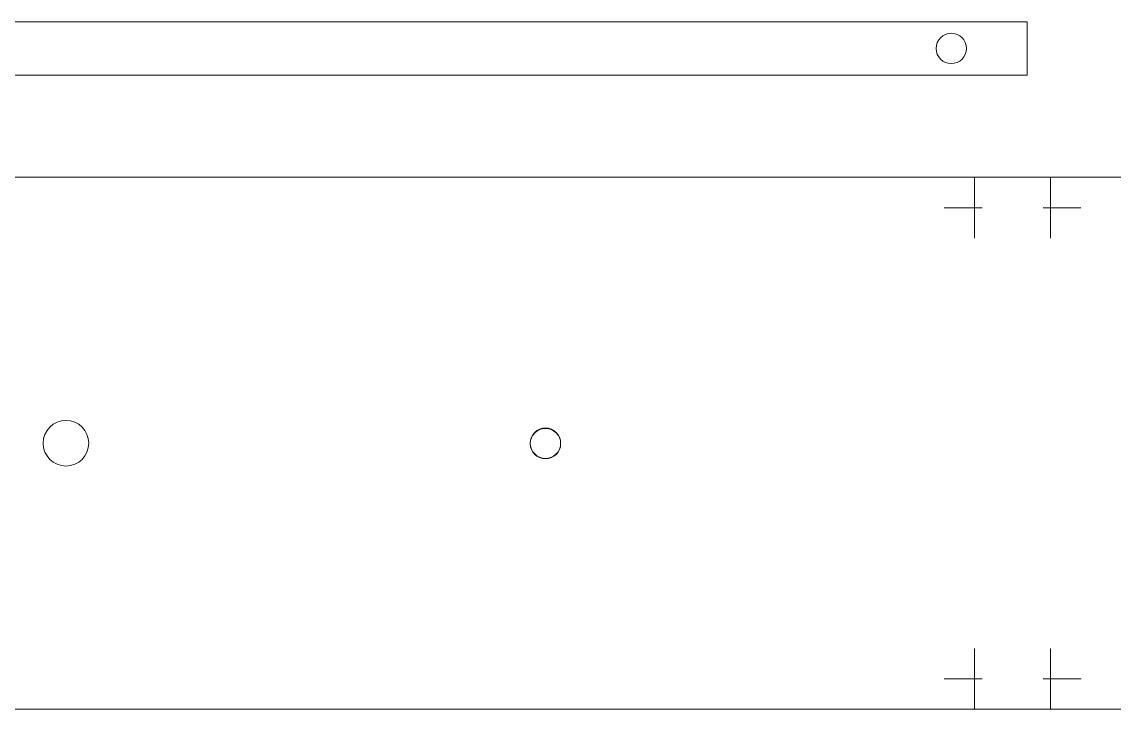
# Model space of a CAD drawing. Header units: millimetres. Extents: x -215 to 209, y -32 to 72.
# Drawn here: x 59.2 to 131.1, y 26.8 to 72.1 of the extents above; entities that cross this region are included whole.
import ezdxf

# ---------------------------------------------------------------- set-up
doc = ezdxf.new("R2010")
doc.units = ezdxf.units.MM
doc.header["$MEASUREMENT"] = 0
doc.layers.add('Layer 1', color=7, linetype='Continuous')

msp = doc.modelspace()

# ---------------------------------------------------------------- linework, layer by layer
at = {"layer": 'Layer 1', "color": 250, "lineweight": 20}
msp.add_ellipse((120.3789, 70.3246), major_axis=(0, 1), ratio=1, dxfattribs=at)
for points, knots in [([(7.3789, 68.5746), (7.3789, 68.5746), (5.3789, 68.5746), (5.3789, 68.5746), (5.3789, 68.5746), (5.3789, 68.5746), (5.3789, 72.0746), (5.3789, 72.0746), (5.3789, 72.0746), (5.3789, 72.0746), (125.3789, 72.0746), (125.3789, 72.0746), (125.3789, 72.0746), (125.3789, 72.0746), (125.3789, 68.5746), (125.3789, 68.5746), (125.3789, 68.5746), (125.3789, 68.5746), (123.3789, 68.5746), (123.3789, 68.5746)], [0, 0, 0, 0, 0.1666667, 0.1666667, 0.1666667, 0.1666667, 0.3333333, 0.3333333, 0.3333333, 0.3333333, 0.5, 0.5, 0.5, 0.5, 0.6666667, 0.6666667, 0.6666667, 0.6666667, 1, 1, 1, 1]), ([(3.9187, 59.8457), (3.9187, 59.8457), (1.9187, 59.8457), (1.9187, 59.8457), (1.9187, 59.8457), (1.9187, 59.8457), (1.9187, 61.8457), (1.9187, 61.8457), (1.9187, 61.8457), (1.9187, 61.8457), (121.9188, 61.8457), (121.9188, 61.8457), (121.9188, 61.8457), (121.9188, 61.8457), (121.9188, 59.8457), (121.9188, 59.8457), (121.9188, 59.8457), (121.9188, 59.8457), (119.9188, 59.8457), (119.9188, 59.8457)], [0, 0, 0, 0, 0.1666667, 0.1666667, 0.1666667, 0.1666667, 0.3333333, 0.3333333, 0.3333333, 0.3333333, 0.5, 0.5, 0.5, 0.5, 0.6666667, 0.6666667, 0.6666667, 0.6666667, 1, 1, 1, 1]), ([(121.9187, 61.3455), (121.9187, 61.3455), (121.9187, 61.8455), (121.9187, 61.8455), (121.9187, 61.8455), (121.9187, 61.8455), (124.1962, 61.8455), (124.1962, 61.8455), (124.1962, 61.8455), (124.1962, 61.8455), (124.9635, 61.8455), (124.9635, 61.8455), (124.9635, 61.8455), (124.9635, 61.8455), (126.9187, 61.8455), (126.9187, 61.8455), (126.9187, 61.8455), (126.9187, 61.8455), (126.9187, 61.3455), (126.9187, 61.3455)], [0, 0, 0, 0, 0.1666667, 0.1666667, 0.1666667, 0.1666667, 0.3333333, 0.3333333, 0.3333333, 0.3333333, 0.5, 0.5, 0.5, 0.5, 0.6666667, 0.6666667, 0.6666667, 0.6666667, 1, 1, 1, 1]), ([(126.4187, 59.8455), (126.4187, 59.8455), (126.9188, 59.8455), (126.9188, 59.8455), (126.9188, 59.8455), (126.9188, 59.8455), (126.9188, 61.8455), (126.9188, 61.8455), (126.9188, 61.8455), (126.9188, 61.8455), (121.9188, 61.8455), (121.9188, 61.8455), (121.9188, 61.8455), (121.9188, 61.8455), (121.9188, 59.8455), (121.9188, 59.8455)], [0, 0, 0, 0, 0.2, 0.2, 0.2, 0.2, 0.4, 0.4, 0.4, 0.4, 0.6, 0.6, 0.6, 0.6, 1, 1, 1, 1]), ([(206.9187, 59.8455), (206.9187, 59.8455), (208.9187, 59.8455), (208.9187, 59.8455), (208.9187, 59.8455), (208.9187, 59.8455), (208.9187, 61.8455), (208.9187, 61.8455), (208.9187, 61.8455), (208.9187, 61.8455), (126.9187, 61.8455), (126.9187, 61.8455), (126.9187, 61.8455), (126.9187, 61.8455), (126.9187, 59.8455), (126.9187, 59.8455), (126.9187, 59.8455), (126.9187, 59.8455), (128.9187, 59.8455), (128.9187, 59.8455)], [0, 0, 0, 0, 0.1666667, 0.1666667, 0.1666667, 0.1666667, 0.3333333, 0.3333333, 0.3333333, 0.3333333, 0.5, 0.5, 0.5, 0.5, 0.6666667, 0.6666667, 0.6666667, 0.6666667, 1, 1, 1, 1]), ([(119.9188, 59.8457), (119.9188, 59.8457), (121.9188, 59.8457), (121.9188, 59.8457), (121.9188, 59.8457), (121.9188, 59.8457), (121.9188, 57.8457), (121.9188, 57.8457)], [0, 0, 0, 0, 0.3333333, 0.3333333, 0.3333333, 0.3333333, 1, 1, 1, 1]), ([(119.9188, 59.8457), (119.9188, 59.8457), (121.9188, 59.8457), (121.9188, 59.8457), (121.9188, 59.8457), (121.9188, 59.8457), (121.9188, 57.8457), (121.9188, 57.8457)], [0, 0, 0, 0, 0.3333333, 0.3333333, 0.3333333, 0.3333333, 1, 1, 1, 1]), ([(119.9188, 59.8457), (119.9188, 59.8457), (121.9188, 59.8457), (121.9188, 59.8457), (121.9188, 59.8457), (121.9188, 59.8457), (121.9188, 57.8457), (121.9188, 57.8457)], [0, 0, 0, 0, 0.3333333, 0.3333333, 0.3333333, 0.3333333, 1, 1, 1, 1]), ([(121.9188, 60.3457), (121.9188, 60.3457), (121.9188, 59.8457), (121.9188, 59.8457), (121.9188, 59.8457), (121.9188, 59.8457), (122.4188, 59.8457), (122.4188, 59.8457)], [0, 0, 0, 0, 0.3333333, 0.3333333, 0.3333333, 0.3333333, 1, 1, 1, 1]), ([(122.4188, 59.8457), (122.4188, 59.8457), (121.9188, 59.8457), (121.9188, 59.8457), (121.9188, 59.8457), (121.9188, 59.8457), (121.9188, 57.8457), (121.9188, 57.8457)], [0, 0, 0, 0, 0.3333333, 0.3333333, 0.3333333, 0.3333333, 1, 1, 1, 1]), ([(126.9187, 60.3455), (126.9187, 60.3455), (126.9187, 59.8455), (126.9187, 59.8455), (126.9187, 59.8455), (126.9187, 59.8455), (126.4187, 59.8455), (126.4187, 59.8455)], [0, 0, 0, 0, 0.3333333, 0.3333333, 0.3333333, 0.3333333, 1, 1, 1, 1]), ([(126.4187, 59.8455), (126.4187, 59.8455), (126.9188, 59.8455), (126.9188, 59.8455), (126.9188, 59.8455), (126.9188, 59.8455), (126.9188, 57.8455), (126.9188, 57.8455)], [0, 0, 0, 0, 0.3333333, 0.3333333, 0.3333333, 0.3333333, 1, 1, 1, 1]), ([(126.4187, 59.8455), (126.4187, 59.8455), (126.9187, 59.8455), (126.9187, 59.8455), (126.9187, 59.8455), (126.9187, 59.8455), (126.9187, 57.8455), (126.9187, 57.8455)], [0, 0, 0, 0, 0.3333333, 0.3333333, 0.3333333, 0.3333333, 1, 1, 1, 1]), ([(128.9187, 59.8455), (128.9187, 59.8455), (126.9187, 59.8455), (126.9187, 59.8455), (126.9187, 59.8455), (126.9187, 59.8455), (126.9187, 60.3455), (126.9187, 60.3455)], [0, 0, 0, 0, 0.3333333, 0.3333333, 0.3333333, 0.3333333, 1, 1, 1, 1]), ([(128.9187, 59.8455), (128.9187, 59.8455), (126.9187, 59.8455), (126.9187, 59.8455), (126.9187, 59.8455), (126.9187, 59.8455), (126.9187, 60.3455), (126.9187, 60.3455)], [0, 0, 0, 0, 0.3333333, 0.3333333, 0.3333333, 0.3333333, 1, 1, 1, 1]), ([(126.9187, 57.8455), (126.9187, 57.8455), (126.9187, 59.8455), (126.9187, 59.8455), (126.9187, 59.8455), (126.9187, 59.8455), (128.9187, 59.8455), (128.9187, 59.8455)], [0, 0, 0, 0, 0.3333333, 0.3333333, 0.3333333, 0.3333333, 1, 1, 1, 1]), ([(126.9188, 57.8455), (126.9188, 57.8455), (126.9188, 59.8455), (126.9188, 59.8455), (126.9188, 59.8455), (126.9188, 59.8455), (128.9187, 59.8455), (128.9187, 59.8455)], [0, 0, 0, 0, 0.3333333, 0.3333333, 0.3333333, 0.3333333, 1, 1, 1, 1]), ([(62.1005, 42.8457), (61.2721, 42.8457), (60.6005, 43.5173), (60.6005, 44.3457), (60.6005, 44.3457), (60.6005, 45.1741), (61.2721, 45.8457), (62.1005, 45.8457), (62.1005, 45.8457), (62.9289, 45.8457), (63.6005, 45.1741), (63.6005, 44.3457), (63.6005, 44.3457), (63.6005, 43.5173), (62.9289, 42.8457), (62.1005, 42.8457)], [0, 0, 0, 0, 0.2, 0.2, 0.2, 0.2, 0.4, 0.4, 0.4, 0.4, 0.6, 0.6, 0.6, 0.6, 1, 1, 1, 1]), ([(62.1005, 42.8457), (61.2721, 42.8457), (60.6005, 43.5173), (60.6005, 44.3457), (60.6005, 44.3457), (60.6005, 45.1741), (61.2721, 45.8457), (62.1005, 45.8457), (62.1005, 45.8457), (62.9289, 45.8457), (63.6005, 45.1741), (63.6005, 44.3457), (63.6005, 44.3457), (63.6005, 43.5173), (62.9289, 42.8457), (62.1005, 42.8457)], [0, 0, 0, 0, 0.2, 0.2, 0.2, 0.2, 0.4, 0.4, 0.4, 0.4, 0.6, 0.6, 0.6, 0.6, 1, 1, 1, 1]), ([(62.1005, 42.8457), (61.2721, 42.8457), (60.6005, 43.5173), (60.6005, 44.3457), (60.6005, 44.3457), (60.6005, 45.1741), (61.2721, 45.8457), (62.1005, 45.8457), (62.1005, 45.8457), (62.9289, 45.8457), (63.6005, 45.1741), (63.6005, 44.3457), (63.6005, 44.3457), (63.6005, 43.5173), (62.9289, 42.8457), (62.1005, 42.8457)], [0, 0, 0, 0, 0.2, 0.2, 0.2, 0.2, 0.4, 0.4, 0.4, 0.4, 0.6, 0.6, 0.6, 0.6, 1, 1, 1, 1]), ([(62.1005, 42.8457), (61.2721, 42.8457), (60.6005, 43.5173), (60.6005, 44.3457), (60.6005, 44.3457), (60.6005, 45.1741), (61.2721, 45.8457), (62.1005, 45.8457), (62.1005, 45.8457), (62.9289, 45.8457), (63.6005, 45.1741), (63.6005, 44.3457), (63.6005, 44.3457), (63.6005, 43.5173), (62.9289, 42.8457), (62.1005, 42.8457)], [0, 0, 0, 0, 0.2, 0.2, 0.2, 0.2, 0.4, 0.4, 0.4, 0.4, 0.6, 0.6, 0.6, 0.6, 1, 1, 1, 1]), ([(62.1005, 42.8457), (61.2721, 42.8457), (60.6005, 43.5173), (60.6005, 44.3457), (60.6005, 44.3457), (60.6005, 45.1741), (61.2721, 45.8457), (62.1005, 45.8457), (62.1005, 45.8457), (62.9289, 45.8457), (63.6005, 45.1741), (63.6005, 44.3457), (63.6005, 44.3457), (63.6005, 43.5173), (62.9289, 42.8457), (62.1005, 42.8457)], [0, 0, 0, 0, 0.2, 0.2, 0.2, 0.2, 0.4, 0.4, 0.4, 0.4, 0.6, 0.6, 0.6, 0.6, 1, 1, 1, 1]), ([(62.1005, 42.8457), (61.2721, 42.8457), (60.6005, 43.5173), (60.6005, 44.3457), (60.6005, 44.3457), (60.6005, 45.1741), (61.2721, 45.8457), (62.1005, 45.8457), (62.1005, 45.8457), (62.9289, 45.8457), (63.6005, 45.1741), (63.6005, 44.3457), (63.6005, 44.3457), (63.6005, 43.5173), (62.9289, 42.8457), (62.1005, 42.8457)], [0, 0, 0, 0, 0.2, 0.2, 0.2, 0.2, 0.4, 0.4, 0.4, 0.4, 0.6, 0.6, 0.6, 0.6, 1, 1, 1, 1]), ([(62.1005, 42.8457), (61.2721, 42.8457), (60.6005, 43.5173), (60.6005, 44.3457), (60.6005, 44.3457), (60.6005, 45.1741), (61.2721, 45.8457), (62.1005, 45.8457), (62.1005, 45.8457), (62.9289, 45.8457), (63.6005, 45.1741), (63.6005, 44.3457), (63.6005, 44.3457), (63.6005, 43.5173), (62.9289, 42.8457), (62.1005, 42.8457)], [0, 0, 0, 0, 0.2, 0.2, 0.2, 0.2, 0.4, 0.4, 0.4, 0.4, 0.6, 0.6, 0.6, 0.6, 1, 1, 1, 1]), ([(62.1005, 42.8457), (61.2721, 42.8457), (60.6005, 43.5173), (60.6005, 44.3457), (60.6005, 44.3457), (60.6005, 45.1741), (61.2721, 45.8457), (62.1005, 45.8457), (62.1005, 45.8457), (62.9289, 45.8457), (63.6005, 45.1741), (63.6005, 44.3457), (63.6005, 44.3457), (63.6005, 43.5173), (62.9289, 42.8457), (62.1005, 42.8457)], [0, 0, 0, 0, 0.2, 0.2, 0.2, 0.2, 0.4, 0.4, 0.4, 0.4, 0.6, 0.6, 0.6, 0.6, 1, 1, 1, 1]), ([(62.1005, 42.8457), (61.2721, 42.8457), (60.6005, 43.5173), (60.6005, 44.3457), (60.6005, 44.3457), (60.6005, 45.1741), (61.2721, 45.8457), (62.1005, 45.8457), (62.1005, 45.8457), (62.9289, 45.8457), (63.6005, 45.1741), (63.6005, 44.3457), (63.6005, 44.3457), (63.6005, 43.5173), (62.9289, 42.8457), (62.1005, 42.8457)], [0, 0, 0, 0, 0.2, 0.2, 0.2, 0.2, 0.4, 0.4, 0.4, 0.4, 0.6, 0.6, 0.6, 0.6, 1, 1, 1, 1]), ([(62.1005, 42.8457), (61.2721, 42.8457), (60.6005, 43.5173), (60.6005, 44.3457), (60.6005, 44.3457), (60.6005, 45.1741), (61.2721, 45.8457), (62.1005, 45.8457), (62.1005, 45.8457), (62.9289, 45.8457), (63.6005, 45.1741), (63.6005, 44.3457), (63.6005, 44.3457), (63.6005, 43.5173), (62.9289, 42.8457), (62.1005, 42.8457)], [0, 0, 0, 0, 0.2, 0.2, 0.2, 0.2, 0.4, 0.4, 0.4, 0.4, 0.6, 0.6, 0.6, 0.6, 1, 1, 1, 1]), ([(62.1005, 42.8457), (61.2721, 42.8457), (60.6005, 43.5173), (60.6005, 44.3457), (60.6005, 44.3457), (60.6005, 45.1741), (61.2721, 45.8457), (62.1005, 45.8457), (62.1005, 45.8457), (62.9289, 45.8457), (63.6005, 45.1741), (63.6005, 44.3457), (63.6005, 44.3457), (63.6005, 43.5173), (62.9289, 42.8457), (62.1005, 42.8457)], [0, 0, 0, 0, 0.2, 0.2, 0.2, 0.2, 0.4, 0.4, 0.4, 0.4, 0.6, 0.6, 0.6, 0.6, 1, 1, 1, 1]), ([(62.1005, 42.8457), (61.2721, 42.8457), (60.6005, 43.5173), (60.6005, 44.3457), (60.6005, 44.3457), (60.6005, 45.1741), (61.2721, 45.8457), (62.1005, 45.8457), (62.1005, 45.8457), (62.9289, 45.8457), (63.6005, 45.1741), (63.6005, 44.3457), (63.6005, 44.3457), (63.6005, 43.5173), (62.9289, 42.8457), (62.1005, 42.8457)], [0, 0, 0, 0, 0.2, 0.2, 0.2, 0.2, 0.4, 0.4, 0.4, 0.4, 0.6, 0.6, 0.6, 0.6, 1, 1, 1, 1]), ([(62.1005, 42.8457), (61.2721, 42.8457), (60.6005, 43.5173), (60.6005, 44.3457), (60.6005, 44.3457), (60.6005, 45.1741), (61.2721, 45.8457), (62.1005, 45.8457), (62.1005, 45.8457), (62.9289, 45.8457), (63.6005, 45.1741), (63.6005, 44.3457), (63.6005, 44.3457), (63.6005, 43.5173), (62.9289, 42.8457), (62.1005, 42.8457)], [0, 0, 0, 0, 0.2, 0.2, 0.2, 0.2, 0.4, 0.4, 0.4, 0.4, 0.6, 0.6, 0.6, 0.6, 1, 1, 1, 1]), ([(62.1005, 42.8457), (61.2721, 42.8457), (60.6005, 43.5173), (60.6005, 44.3457), (60.6005, 44.3457), (60.6005, 45.1741), (61.2721, 45.8457), (62.1005, 45.8457), (62.1005, 45.8457), (62.9289, 45.8457), (63.6005, 45.1741), (63.6005, 44.3457), (63.6005, 44.3457), (63.6005, 43.5173), (62.9289, 42.8457), (62.1005, 42.8457)], [0, 0, 0, 0, 0.2, 0.2, 0.2, 0.2, 0.4, 0.4, 0.4, 0.4, 0.6, 0.6, 0.6, 0.6, 1, 1, 1, 1]), ([(62.1005, 42.8457), (61.2721, 42.8457), (60.6005, 43.5173), (60.6005, 44.3457), (60.6005, 44.3457), (60.6005, 45.1741), (61.2721, 45.8457), (62.1005, 45.8457), (62.1005, 45.8457), (62.9289, 45.8457), (63.6005, 45.1742), (63.6005, 44.3457), (63.6005, 44.3457), (63.6005, 43.5173), (62.9289, 42.8457), (62.1005, 42.8457)], [0, 0, 0, 0, 0.2, 0.2, 0.2, 0.2, 0.4, 0.4, 0.4, 0.4, 0.6, 0.6, 0.6, 0.6, 1, 1, 1, 1]), ([(62.1005, 42.8457), (61.2721, 42.8457), (60.6005, 43.5173), (60.6005, 44.3457), (60.6005, 44.3457), (60.6005, 45.1741), (61.2721, 45.8457), (62.1005, 45.8457), (62.1005, 45.8457), (62.9289, 45.8457), (63.6005, 45.1742), (63.6005, 44.3457), (63.6005, 44.3457), (63.6005, 43.5173), (62.9289, 42.8457), (62.1005, 42.8457)], [0, 0, 0, 0, 0.2, 0.2, 0.2, 0.2, 0.4, 0.4, 0.4, 0.4, 0.6, 0.6, 0.6, 0.6, 1, 1, 1, 1]), ([(62.1005, 42.8457), (61.2721, 42.8457), (60.6005, 43.5173), (60.6005, 44.3457), (60.6005, 44.3457), (60.6005, 45.1741), (61.2721, 45.8457), (62.1005, 45.8457), (62.1005, 45.8457), (62.9289, 45.8457), (63.6005, 45.1742), (63.6005, 44.3457), (63.6005, 44.3457), (63.6005, 43.5173), (62.9289, 42.8457), (62.1005, 42.8457)], [0, 0, 0, 0, 0.2, 0.2, 0.2, 0.2, 0.4, 0.4, 0.4, 0.4, 0.6, 0.6, 0.6, 0.6, 1, 1, 1, 1]), ([(62.1005, 42.8457), (61.2721, 42.8457), (60.6005, 43.5173), (60.6005, 44.3457), (60.6005, 44.3457), (60.6005, 45.1741), (61.2721, 45.8457), (62.1005, 45.8457), (62.1005, 45.8457), (62.9289, 45.8457), (63.6005, 45.1742), (63.6005, 44.3457), (63.6005, 44.3457), (63.6005, 43.5173), (62.9289, 42.8457), (62.1005, 42.8457)], [0, 0, 0, 0, 0.2, 0.2, 0.2, 0.2, 0.4, 0.4, 0.4, 0.4, 0.6, 0.6, 0.6, 0.6, 1, 1, 1, 1]), ([(62.1005, 42.8457), (61.2721, 42.8457), (60.6005, 43.5173), (60.6005, 44.3457), (60.6005, 44.3457), (60.6005, 45.1741), (61.2721, 45.8457), (62.1005, 45.8457), (62.1005, 45.8457), (62.9289, 45.8457), (63.6005, 45.1742), (63.6005, 44.3457), (63.6005, 44.3457), (63.6005, 43.5173), (62.9289, 42.8457), (62.1005, 42.8457)], [0, 0, 0, 0, 0.2, 0.2, 0.2, 0.2, 0.4, 0.4, 0.4, 0.4, 0.6, 0.6, 0.6, 0.6, 1, 1, 1, 1]), ([(62.1005, 42.8457), (61.2721, 42.8457), (60.6005, 43.5173), (60.6005, 44.3457), (60.6005, 44.3457), (60.6005, 45.1741), (61.2721, 45.8457), (62.1005, 45.8457), (62.1005, 45.8457), (62.9289, 45.8457), (63.6005, 45.1742), (63.6005, 44.3457), (63.6005, 44.3457), (63.6005, 43.5173), (62.9289, 42.8457), (62.1005, 42.8457)], [0, 0, 0, 0, 0.2, 0.2, 0.2, 0.2, 0.4, 0.4, 0.4, 0.4, 0.6, 0.6, 0.6, 0.6, 1, 1, 1, 1]), ([(62.1005, 42.8457), (61.2721, 42.8457), (60.6005, 43.5173), (60.6005, 44.3457), (60.6005, 44.3457), (60.6005, 45.1742), (61.2721, 45.8457), (62.1005, 45.8457), (62.1005, 45.8457), (62.9289, 45.8457), (63.6005, 45.1742), (63.6005, 44.3457), (63.6005, 44.3457), (63.6005, 43.5173), (62.9289, 42.8457), (62.1005, 42.8457)], [0, 0, 0, 0, 0.2, 0.2, 0.2, 0.2, 0.4, 0.4, 0.4, 0.4, 0.6, 0.6, 0.6, 0.6, 1, 1, 1, 1]), ([(93.6652, 43.3458), (93.1129, 43.3458), (92.6652, 43.7935), (92.6652, 44.3458), (92.6652, 44.3458), (92.6652, 44.8981), (93.1129, 45.3458), (93.6652, 45.3458), (93.6652, 45.3458), (94.2175, 45.3458), (94.6652, 44.8981), (94.6652, 44.3458), (94.6652, 44.3458), (94.6652, 43.7935), (94.2175, 43.3458), (93.6652, 43.3458)], [0, 0, 0, 0, 0.2, 0.2, 0.2, 0.2, 0.4, 0.4, 0.4, 0.4, 0.6, 0.6, 0.6, 0.6, 1, 1, 1, 1]), ([(93.6652, 43.3458), (93.1129, 43.3458), (92.6652, 43.7935), (92.6652, 44.3458), (92.6652, 44.3458), (92.6652, 44.8981), (93.1129, 45.3458), (93.6652, 45.3458), (93.6652, 45.3458), (94.2175, 45.3458), (94.6652, 44.8981), (94.6652, 44.3458), (94.6652, 44.3458), (94.6652, 43.7935), (94.2175, 43.3458), (93.6652, 43.3458)], [0, 0, 0, 0, 0.2, 0.2, 0.2, 0.2, 0.4, 0.4, 0.4, 0.4, 0.6, 0.6, 0.6, 0.6, 1, 1, 1, 1]), ([(93.6652, 43.3458), (93.1129, 43.3458), (92.6652, 43.7935), (92.6652, 44.3458), (92.6652, 44.3458), (92.6652, 44.8981), (93.1129, 45.3458), (93.6652, 45.3458), (93.6652, 45.3458), (94.2175, 45.3458), (94.6652, 44.8981), (94.6652, 44.3458), (94.6652, 44.3458), (94.6652, 43.7935), (94.2175, 43.3458), (93.6652, 43.3458)], [0, 0, 0, 0, 0.2, 0.2, 0.2, 0.2, 0.4, 0.4, 0.4, 0.4, 0.6, 0.6, 0.6, 0.6, 1, 1, 1, 1]), ([(93.6652, 43.3458), (93.1129, 43.3458), (92.6652, 43.7935), (92.6652, 44.3458), (92.6652, 44.3458), (92.6652, 44.8981), (93.1129, 45.3458), (93.6652, 45.3458), (93.6652, 45.3458), (94.2175, 45.3458), (94.6652, 44.8981), (94.6652, 44.3458), (94.6652, 44.3458), (94.6652, 43.7935), (94.2175, 43.3458), (93.6652, 43.3458)], [0, 0, 0, 0, 0.2, 0.2, 0.2, 0.2, 0.4, 0.4, 0.4, 0.4, 0.6, 0.6, 0.6, 0.6, 1, 1, 1, 1]), ([(93.6652, 43.3458), (93.1129, 43.3458), (92.6652, 43.7935), (92.6652, 44.3458), (92.6652, 44.3458), (92.6652, 44.8981), (93.1129, 45.3458), (93.6652, 45.3458), (93.6652, 45.3458), (94.2175, 45.3458), (94.6652, 44.8981), (94.6652, 44.3458), (94.6652, 44.3458), (94.6652, 43.7935), (94.2175, 43.3458), (93.6652, 43.3458)], [0, 0, 0, 0, 0.2, 0.2, 0.2, 0.2, 0.4, 0.4, 0.4, 0.4, 0.6, 0.6, 0.6, 0.6, 1, 1, 1, 1]), ([(93.6652, 43.3458), (93.1129, 43.3458), (92.6652, 43.7935), (92.6652, 44.3458), (92.6652, 44.3458), (92.6652, 44.8981), (93.1129, 45.3458), (93.6652, 45.3458), (93.6652, 45.3458), (94.2175, 45.3458), (94.6652, 44.8981), (94.6652, 44.3458), (94.6652, 44.3458), (94.6652, 43.7935), (94.2175, 43.3458), (93.6652, 43.3458)], [0, 0, 0, 0, 0.2, 0.2, 0.2, 0.2, 0.4, 0.4, 0.4, 0.4, 0.6, 0.6, 0.6, 0.6, 1, 1, 1, 1]), ([(93.6652, 43.3458), (93.1129, 43.3458), (92.6652, 43.7935), (92.6652, 44.3458), (92.6652, 44.3458), (92.6652, 44.8981), (93.1129, 45.3458), (93.6652, 45.3458), (93.6652, 45.3458), (94.2175, 45.3458), (94.6652, 44.8981), (94.6652, 44.3458), (94.6652, 44.3458), (94.6652, 43.7935), (94.2175, 43.3458), (93.6652, 43.3458)], [0, 0, 0, 0, 0.2, 0.2, 0.2, 0.2, 0.4, 0.4, 0.4, 0.4, 0.6, 0.6, 0.6, 0.6, 1, 1, 1, 1]), ([(93.6652, 43.3458), (93.1129, 43.3458), (92.6652, 43.7935), (92.6652, 44.3458), (92.6652, 44.3458), (92.6652, 44.8981), (93.1129, 45.3458), (93.6652, 45.3458), (93.6652, 45.3458), (94.2175, 45.3458), (94.6652, 44.8981), (94.6652, 44.3458), (94.6652, 44.3458), (94.6652, 43.7935), (94.2175, 43.3458), (93.6652, 43.3458)], [0, 0, 0, 0, 0.2, 0.2, 0.2, 0.2, 0.4, 0.4, 0.4, 0.4, 0.6, 0.6, 0.6, 0.6, 1, 1, 1, 1]), ([(93.6652, 43.3458), (93.1129, 43.3458), (92.6652, 43.7935), (92.6652, 44.3458), (92.6652, 44.3458), (92.6652, 44.8981), (93.1129, 45.3458), (93.6652, 45.3458), (93.6652, 45.3458), (94.2175, 45.3458), (94.6652, 44.8981), (94.6652, 44.3458), (94.6652, 44.3458), (94.6652, 43.7935), (94.2175, 43.3458), (93.6652, 43.3458)], [0, 0, 0, 0, 0.2, 0.2, 0.2, 0.2, 0.4, 0.4, 0.4, 0.4, 0.6, 0.6, 0.6, 0.6, 1, 1, 1, 1]), ([(93.6652, 43.3458), (93.1129, 43.3458), (92.6652, 43.7935), (92.6652, 44.3458), (92.6652, 44.3458), (92.6652, 44.8981), (93.1129, 45.3458), (93.6652, 45.3458), (93.6652, 45.3458), (94.2175, 45.3458), (94.6652, 44.8981), (94.6652, 44.3458), (94.6652, 44.3458), (94.6652, 43.7935), (94.2175, 43.3458), (93.6652, 43.3458)], [0, 0, 0, 0, 0.2, 0.2, 0.2, 0.2, 0.4, 0.4, 0.4, 0.4, 0.6, 0.6, 0.6, 0.6, 1, 1, 1, 1]), ([(93.6652, 43.3458), (93.1129, 43.3458), (92.6652, 43.7935), (92.6652, 44.3458), (92.6652, 44.3458), (92.6652, 44.8981), (93.1129, 45.3458), (93.6652, 45.3458), (93.6652, 45.3458), (94.2175, 45.3458), (94.6652, 44.8981), (94.6652, 44.3458), (94.6652, 44.3458), (94.6652, 43.7935), (94.2175, 43.3458), (93.6652, 43.3458)], [0, 0, 0, 0, 0.2, 0.2, 0.2, 0.2, 0.4, 0.4, 0.4, 0.4, 0.6, 0.6, 0.6, 0.6, 1, 1, 1, 1]), ([(93.6652, 43.3458), (93.1129, 43.3458), (92.6652, 43.7935), (92.6652, 44.3458), (92.6652, 44.3458), (92.6652, 44.8981), (93.1129, 45.3458), (93.6652, 45.3458), (93.6652, 45.3458), (94.2175, 45.3458), (94.6652, 44.8981), (94.6652, 44.3458), (94.6652, 44.3458), (94.6652, 43.7935), (94.2175, 43.3458), (93.6652, 43.3458)], [0, 0, 0, 0, 0.2, 0.2, 0.2, 0.2, 0.4, 0.4, 0.4, 0.4, 0.6, 0.6, 0.6, 0.6, 1, 1, 1, 1]), ([(93.6652, 43.3458), (93.1129, 43.3458), (92.6652, 43.7935), (92.6652, 44.3458), (92.6652, 44.3458), (92.6652, 44.8981), (93.1129, 45.3458), (93.6652, 45.3458), (93.6652, 45.3458), (94.2175, 45.3458), (94.6652, 44.8981), (94.6652, 44.3458), (94.6652, 44.3458), (94.6652, 43.7935), (94.2175, 43.3458), (93.6652, 43.3458)], [0, 0, 0, 0, 0.2, 0.2, 0.2, 0.2, 0.4, 0.4, 0.4, 0.4, 0.6, 0.6, 0.6, 0.6, 1, 1, 1, 1]), ([(93.6652, 43.3458), (93.1129, 43.3458), (92.6652, 43.7935), (92.6652, 44.3458), (92.6652, 44.3458), (92.6652, 44.8981), (93.1129, 45.3458), (93.6652, 45.3458), (93.6652, 45.3458), (94.2175, 45.3458), (94.6652, 44.8981), (94.6652, 44.3458), (94.6652, 44.3458), (94.6652, 43.7935), (94.2175, 43.3458), (93.6652, 43.3458)], [0, 0, 0, 0, 0.2, 0.2, 0.2, 0.2, 0.4, 0.4, 0.4, 0.4, 0.6, 0.6, 0.6, 0.6, 1, 1, 1, 1]), ([(93.6652, 43.3458), (93.1129, 43.3458), (92.6652, 43.7935), (92.6652, 44.3458), (92.6652, 44.3458), (92.6652, 44.8981), (93.1129, 45.3458), (93.6652, 45.3458), (93.6652, 45.3458), (94.2175, 45.3458), (94.6652, 44.8981), (94.6652, 44.3458), (94.6652, 44.3458), (94.6652, 43.7935), (94.2175, 43.3458), (93.6652, 43.3458)], [0, 0, 0, 0, 0.2, 0.2, 0.2, 0.2, 0.4, 0.4, 0.4, 0.4, 0.6, 0.6, 0.6, 0.6, 1, 1, 1, 1]), ([(93.6652, 43.3458), (93.1129, 43.3458), (92.6652, 43.7935), (92.6652, 44.3458), (92.6652, 44.3458), (92.6652, 44.8981), (93.1129, 45.3458), (93.6652, 45.3458), (93.6652, 45.3458), (94.2175, 45.3458), (94.6652, 44.8981), (94.6652, 44.3458), (94.6652, 44.3458), (94.6652, 43.7935), (94.2175, 43.3458), (93.6652, 43.3458)], [0, 0, 0, 0, 0.2, 0.2, 0.2, 0.2, 0.4, 0.4, 0.4, 0.4, 0.6, 0.6, 0.6, 0.6, 1, 1, 1, 1]), ([(93.6652, 43.3458), (93.1129, 43.3458), (92.6652, 43.7935), (92.6652, 44.3458), (92.6652, 44.3458), (92.6652, 44.8981), (93.1129, 45.3458), (93.6652, 45.3458), (93.6652, 45.3458), (94.2175, 45.3458), (94.6652, 44.8981), (94.6652, 44.3458), (94.6652, 44.3458), (94.6652, 43.7935), (94.2175, 43.3458), (93.6652, 43.3458)], [0, 0, 0, 0, 0.2, 0.2, 0.2, 0.2, 0.4, 0.4, 0.4, 0.4, 0.6, 0.6, 0.6, 0.6, 1, 1, 1, 1]), ([(93.6652, 43.3458), (93.1129, 43.3458), (92.6652, 43.7935), (92.6652, 44.3458), (92.6652, 44.3458), (92.6652, 44.8981), (93.1129, 45.3458), (93.6652, 45.3458), (93.6652, 45.3458), (94.2175, 45.3458), (94.6652, 44.8981), (94.6652, 44.3458), (94.6652, 44.3458), (94.6652, 43.7935), (94.2175, 43.3458), (93.6652, 43.3458)], [0, 0, 0, 0, 0.2, 0.2, 0.2, 0.2, 0.4, 0.4, 0.4, 0.4, 0.6, 0.6, 0.6, 0.6, 1, 1, 1, 1]), ([(93.6652, 43.3458), (93.1129, 43.3458), (92.6652, 43.7935), (92.6652, 44.3458), (92.6652, 44.3458), (92.6652, 44.8981), (93.1129, 45.3458), (93.6652, 45.3458), (93.6652, 45.3458), (94.2175, 45.3458), (94.6652, 44.8981), (94.6652, 44.3458), (94.6652, 44.3458), (94.6652, 43.7935), (94.2175, 43.3458), (93.6652, 43.3458)], [0, 0, 0, 0, 0.2, 0.2, 0.2, 0.2, 0.4, 0.4, 0.4, 0.4, 0.6, 0.6, 0.6, 0.6, 1, 1, 1, 1]), ([(93.6652, 43.3458), (93.1129, 43.3458), (92.6652, 43.7935), (92.6652, 44.3458), (92.6652, 44.3458), (92.6652, 44.8981), (93.1129, 45.3458), (93.6652, 45.3458), (93.6652, 45.3458), (94.2175, 45.3458), (94.6652, 44.8981), (94.6652, 44.3458), (94.6652, 44.3458), (94.6652, 43.7935), (94.2175, 43.3458), (93.6652, 43.3458)], [0, 0, 0, 0, 0.2, 0.2, 0.2, 0.2, 0.4, 0.4, 0.4, 0.4, 0.6, 0.6, 0.6, 0.6, 1, 1, 1, 1]), ([(93.6652, 43.3458), (93.1129, 43.3458), (92.6652, 43.7935), (92.6652, 44.3458), (92.6652, 44.3458), (92.6652, 44.8981), (93.1129, 45.3458), (93.6652, 45.3458), (93.6652, 45.3458), (94.2175, 45.3458), (94.6652, 44.8981), (94.6652, 44.3458), (94.6652, 44.3458), (94.6652, 43.7935), (94.2175, 43.3458), (93.6652, 43.3458)], [0, 0, 0, 0, 0.2, 0.2, 0.2, 0.2, 0.4, 0.4, 0.4, 0.4, 0.6, 0.6, 0.6, 0.6, 1, 1, 1, 1]), ([(93.6657, 43.3184), (93.1134, 43.3184), (92.6657, 43.7661), (92.6657, 44.3184), (92.6657, 44.3184), (92.6657, 44.8707), (93.1134, 45.3184), (93.6657, 45.3184), (93.6657, 45.3184), (94.218, 45.3184), (94.6657, 44.8707), (94.6657, 44.3184), (94.6657, 44.3184), (94.6657, 43.7661), (94.218, 43.3184), (93.6657, 43.3184)], [0, 0, 0, 0, 0.2, 0.2, 0.2, 0.2, 0.4, 0.4, 0.4, 0.4, 0.6, 0.6, 0.6, 0.6, 1, 1, 1, 1]), ([(93.6657, 43.3184), (93.1134, 43.3184), (92.6657, 43.7661), (92.6657, 44.3184), (92.6657, 44.3184), (92.6657, 44.8707), (93.1134, 45.3184), (93.6657, 45.3184), (93.6657, 45.3184), (94.218, 45.3184), (94.6657, 44.8707), (94.6657, 44.3184), (94.6657, 44.3184), (94.6657, 43.7661), (94.218, 43.3184), (93.6657, 43.3184)], [0, 0, 0, 0, 0.2, 0.2, 0.2, 0.2, 0.4, 0.4, 0.4, 0.4, 0.6, 0.6, 0.6, 0.6, 1, 1, 1, 1]), ([(93.6657, 43.3184), (93.1134, 43.3184), (92.6657, 43.7661), (92.6657, 44.3184), (92.6657, 44.3184), (92.6657, 44.8707), (93.1134, 45.3184), (93.6657, 45.3184), (93.6657, 45.3184), (94.218, 45.3184), (94.6657, 44.8707), (94.6657, 44.3184), (94.6657, 44.3184), (94.6657, 43.7661), (94.218, 43.3184), (93.6657, 43.3184)], [0, 0, 0, 0, 0.2, 0.2, 0.2, 0.2, 0.4, 0.4, 0.4, 0.4, 0.6, 0.6, 0.6, 0.6, 1, 1, 1, 1]), ([(93.6657, 43.3184), (93.1134, 43.3184), (92.6657, 43.7661), (92.6657, 44.3184), (92.6657, 44.3184), (92.6657, 44.8707), (93.1134, 45.3184), (93.6657, 45.3184), (93.6657, 45.3184), (94.218, 45.3184), (94.6657, 44.8707), (94.6657, 44.3184), (94.6657, 44.3184), (94.6657, 43.7661), (94.218, 43.3184), (93.6657, 43.3184)], [0, 0, 0, 0, 0.2, 0.2, 0.2, 0.2, 0.4, 0.4, 0.4, 0.4, 0.6, 0.6, 0.6, 0.6, 1, 1, 1, 1]), ([(93.6657, 43.3184), (93.1134, 43.3184), (92.6657, 43.7661), (92.6657, 44.3184), (92.6657, 44.3184), (92.6657, 44.8707), (93.1134, 45.3184), (93.6657, 45.3184), (93.6657, 45.3184), (94.218, 45.3184), (94.6657, 44.8707), (94.6657, 44.3184), (94.6657, 44.3184), (94.6657, 43.7661), (94.218, 43.3184), (93.6657, 43.3184)], [0, 0, 0, 0, 0.2, 0.2, 0.2, 0.2, 0.4, 0.4, 0.4, 0.4, 0.6, 0.6, 0.6, 0.6, 1, 1, 1, 1]), ([(93.6657, 43.3184), (93.1134, 43.3184), (92.6657, 43.7661), (92.6657, 44.3184), (92.6657, 44.3184), (92.6657, 44.8707), (93.1134, 45.3184), (93.6657, 45.3184), (93.6657, 45.3184), (94.218, 45.3184), (94.6657, 44.8707), (94.6657, 44.3184), (94.6657, 44.3184), (94.6657, 43.7661), (94.218, 43.3184), (93.6657, 43.3184)], [0, 0, 0, 0, 0.2, 0.2, 0.2, 0.2, 0.4, 0.4, 0.4, 0.4, 0.6, 0.6, 0.6, 0.6, 1, 1, 1, 1]), ([(93.6657, 43.3184), (93.1134, 43.3184), (92.6657, 43.7661), (92.6657, 44.3184), (92.6657, 44.3184), (92.6657, 44.8707), (93.1134, 45.3184), (93.6657, 45.3184), (93.6657, 45.3184), (94.218, 45.3184), (94.6657, 44.8707), (94.6657, 44.3184), (94.6657, 44.3184), (94.6657, 43.7661), (94.218, 43.3184), (93.6657, 43.3184)], [0, 0, 0, 0, 0.2, 0.2, 0.2, 0.2, 0.4, 0.4, 0.4, 0.4, 0.6, 0.6, 0.6, 0.6, 1, 1, 1, 1]), ([(93.6657, 43.3184), (93.1134, 43.3184), (92.6657, 43.7661), (92.6657, 44.3184), (92.6657, 44.3184), (92.6657, 44.8707), (93.1134, 45.3184), (93.6657, 45.3184), (93.6657, 45.3184), (94.218, 45.3184), (94.6657, 44.8707), (94.6657, 44.3184), (94.6657, 44.3184), (94.6657, 43.7661), (94.218, 43.3184), (93.6657, 43.3184)], [0, 0, 0, 0, 0.2, 0.2, 0.2, 0.2, 0.4, 0.4, 0.4, 0.4, 0.6, 0.6, 0.6, 0.6, 1, 1, 1, 1]), ([(93.6657, 43.3184), (93.1134, 43.3184), (92.6657, 43.7661), (92.6657, 44.3184), (92.6657, 44.3184), (92.6657, 44.8707), (93.1134, 45.3184), (93.6657, 45.3184), (93.6657, 45.3184), (94.218, 45.3184), (94.6657, 44.8707), (94.6657, 44.3184), (94.6657, 44.3184), (94.6657, 43.7661), (94.218, 43.3184), (93.6657, 43.3184)], [0, 0, 0, 0, 0.2, 0.2, 0.2, 0.2, 0.4, 0.4, 0.4, 0.4, 0.6, 0.6, 0.6, 0.6, 1, 1, 1, 1]), ([(93.6657, 43.3184), (93.1134, 43.3184), (92.6657, 43.7661), (92.6657, 44.3184), (92.6657, 44.3184), (92.6657, 44.8707), (93.1134, 45.3184), (93.6657, 45.3184), (93.6657, 45.3184), (94.218, 45.3184), (94.6657, 44.8707), (94.6657, 44.3184), (94.6657, 44.3184), (94.6657, 43.7661), (94.218, 43.3184), (93.6657, 43.3184)], [0, 0, 0, 0, 0.2, 0.2, 0.2, 0.2, 0.4, 0.4, 0.4, 0.4, 0.6, 0.6, 0.6, 0.6, 1, 1, 1, 1]), ([(93.6657, 43.3184), (93.1134, 43.3184), (92.6657, 43.7661), (92.6657, 44.3184), (92.6657, 44.3184), (92.6657, 44.8707), (93.1134, 45.3184), (93.6657, 45.3184), (93.6657, 45.3184), (94.218, 45.3184), (94.6657, 44.8707), (94.6657, 44.3184), (94.6657, 44.3184), (94.6657, 43.7661), (94.218, 43.3184), (93.6657, 43.3184)], [0, 0, 0, 0, 0.2, 0.2, 0.2, 0.2, 0.4, 0.4, 0.4, 0.4, 0.6, 0.6, 0.6, 0.6, 1, 1, 1, 1]), ([(93.6657, 43.3184), (93.1134, 43.3184), (92.6657, 43.7661), (92.6657, 44.3184), (92.6657, 44.3184), (92.6657, 44.8707), (93.1134, 45.3184), (93.6657, 45.3184), (93.6657, 45.3184), (94.218, 45.3184), (94.6657, 44.8707), (94.6657, 44.3184), (94.6657, 44.3184), (94.6657, 43.7661), (94.218, 43.3184), (93.6657, 43.3184)], [0, 0, 0, 0, 0.2, 0.2, 0.2, 0.2, 0.4, 0.4, 0.4, 0.4, 0.6, 0.6, 0.6, 0.6, 1, 1, 1, 1]), ([(93.6657, 43.3184), (93.1134, 43.3184), (92.6657, 43.7661), (92.6657, 44.3184), (92.6657, 44.3184), (92.6657, 44.8707), (93.1134, 45.3184), (93.6657, 45.3184), (93.6657, 45.3184), (94.218, 45.3184), (94.6657, 44.8707), (94.6657, 44.3184), (94.6657, 44.3184), (94.6657, 43.7661), (94.218, 43.3184), (93.6657, 43.3184)], [0, 0, 0, 0, 0.2, 0.2, 0.2, 0.2, 0.4, 0.4, 0.4, 0.4, 0.6, 0.6, 0.6, 0.6, 1, 1, 1, 1]), ([(93.6657, 43.3184), (93.1134, 43.3184), (92.6657, 43.7661), (92.6657, 44.3184), (92.6657, 44.3184), (92.6657, 44.8707), (93.1134, 45.3184), (93.6657, 45.3184), (93.6657, 45.3184), (94.218, 45.3184), (94.6657, 44.8707), (94.6657, 44.3184), (94.6657, 44.3184), (94.6657, 43.7661), (94.218, 43.3184), (93.6657, 43.3184)], [0, 0, 0, 0, 0.2, 0.2, 0.2, 0.2, 0.4, 0.4, 0.4, 0.4, 0.6, 0.6, 0.6, 0.6, 1, 1, 1, 1]), ([(93.6657, 43.3184), (93.1134, 43.3184), (92.6657, 43.7661), (92.6657, 44.3184), (92.6657, 44.3184), (92.6657, 44.8707), (93.1134, 45.3184), (93.6657, 45.3184), (93.6657, 45.3184), (94.218, 45.3184), (94.6657, 44.8707), (94.6657, 44.3184), (94.6657, 44.3184), (94.6657, 43.7661), (94.218, 43.3184), (93.6657, 43.3184)], [0, 0, 0, 0, 0.2, 0.2, 0.2, 0.2, 0.4, 0.4, 0.4, 0.4, 0.6, 0.6, 0.6, 0.6, 1, 1, 1, 1]), ([(93.6657, 43.3184), (93.1134, 43.3184), (92.6657, 43.7661), (92.6657, 44.3184), (92.6657, 44.3184), (92.6657, 44.8707), (93.1134, 45.3184), (93.6657, 45.3184), (93.6657, 45.3184), (94.218, 45.3184), (94.6657, 44.8707), (94.6657, 44.3184), (94.6657, 44.3184), (94.6657, 43.7661), (94.218, 43.3184), (93.6657, 43.3184)], [0, 0, 0, 0, 0.2, 0.2, 0.2, 0.2, 0.4, 0.4, 0.4, 0.4, 0.6, 0.6, 0.6, 0.6, 1, 1, 1, 1]), ([(93.6657, 43.3184), (93.1134, 43.3184), (92.6657, 43.7661), (92.6657, 44.3184), (92.6657, 44.3184), (92.6657, 44.8707), (93.1134, 45.3184), (93.6657, 45.3184), (93.6657, 45.3184), (94.218, 45.3184), (94.6657, 44.8707), (94.6657, 44.3184), (94.6657, 44.3184), (94.6657, 43.7661), (94.218, 43.3184), (93.6657, 43.3184)], [0, 0, 0, 0, 0.2, 0.2, 0.2, 0.2, 0.4, 0.4, 0.4, 0.4, 0.6, 0.6, 0.6, 0.6, 1, 1, 1, 1]), ([(93.6657, 43.3184), (93.1134, 43.3184), (92.6657, 43.7661), (92.6657, 44.3184), (92.6657, 44.3184), (92.6657, 44.8707), (93.1134, 45.3184), (93.6657, 45.3184), (93.6657, 45.3184), (94.218, 45.3184), (94.6657, 44.8707), (94.6657, 44.3184), (94.6657, 44.3184), (94.6657, 43.7661), (94.218, 43.3184), (93.6657, 43.3184)], [0, 0, 0, 0, 0.2, 0.2, 0.2, 0.2, 0.4, 0.4, 0.4, 0.4, 0.6, 0.6, 0.6, 0.6, 1, 1, 1, 1]), ([(93.6657, 43.3184), (93.1134, 43.3184), (92.6657, 43.7661), (92.6657, 44.3184), (92.6657, 44.3184), (92.6657, 44.8707), (93.1134, 45.3184), (93.6657, 45.3184), (93.6657, 45.3184), (94.218, 45.3184), (94.6657, 44.8707), (94.6657, 44.3184), (94.6657, 44.3184), (94.6657, 43.7661), (94.218, 43.3184), (93.6657, 43.3184)], [0, 0, 0, 0, 0.2, 0.2, 0.2, 0.2, 0.4, 0.4, 0.4, 0.4, 0.6, 0.6, 0.6, 0.6, 1, 1, 1, 1]), ([(93.6657, 43.3184), (93.1134, 43.3184), (92.6657, 43.7661), (92.6657, 44.3184), (92.6657, 44.3184), (92.6657, 44.8707), (93.1134, 45.3184), (93.6657, 45.3184), (93.6657, 45.3184), (94.218, 45.3184), (94.6657, 44.8707), (94.6657, 44.3184), (94.6657, 44.3184), (94.6657, 43.7661), (94.218, 43.3184), (93.6657, 43.3184)], [0, 0, 0, 0, 0.2, 0.2, 0.2, 0.2, 0.4, 0.4, 0.4, 0.4, 0.6, 0.6, 0.6, 0.6, 1, 1, 1, 1]), ([(93.6657, 43.3184), (93.1134, 43.3184), (92.6657, 43.7661), (92.6657, 44.3184), (92.6657, 44.3184), (92.6657, 44.8707), (93.1134, 45.3184), (93.6657, 45.3184), (93.6657, 45.3184), (94.218, 45.3184), (94.6657, 44.8707), (94.6657, 44.3184), (94.6657, 44.3184), (94.6657, 43.7661), (94.218, 43.3184), (93.6657, 43.3184)], [0, 0, 0, 0, 0.2, 0.2, 0.2, 0.2, 0.4, 0.4, 0.4, 0.4, 0.6, 0.6, 0.6, 0.6, 1, 1, 1, 1]), ([(121.9188, 30.8457), (121.9188, 30.8457), (121.9188, 28.8457), (121.9188, 28.8457), (121.9188, 28.8457), (121.9188, 28.8457), (119.9187, 28.8457), (119.9187, 28.8457)], [0, 0, 0, 0, 0.3333333, 0.3333333, 0.3333333, 0.3333333, 1, 1, 1, 1]), ([(121.9187, 30.8457), (121.9187, 30.8457), (121.9187, 28.8457), (121.9187, 28.8457), (121.9187, 28.8457), (121.9187, 28.8457), (119.9187, 28.8457), (119.9187, 28.8457)], [0, 0, 0, 0, 0.3333333, 0.3333333, 0.3333333, 0.3333333, 1, 1, 1, 1]), ([(121.9187, 30.8457), (121.9187, 30.8457), (121.9187, 28.8457), (121.9187, 28.8457), (121.9187, 28.8457), (121.9187, 28.8457), (119.9187, 28.8457), (119.9187, 28.8457)], [0, 0, 0, 0, 0.3333333, 0.3333333, 0.3333333, 0.3333333, 1, 1, 1, 1]), ([(122.4188, 28.8455), (122.4188, 28.8455), (121.9188, 28.8455), (121.9188, 28.8455), (121.9188, 28.8455), (121.9188, 28.8455), (121.9188, 30.8455), (121.9188, 30.8455)], [0, 0, 0, 0, 0.3333333, 0.3333333, 0.3333333, 0.3333333, 1, 1, 1, 1]), ([(126.9188, 30.8455), (126.9188, 30.8455), (126.9188, 28.8455), (126.9188, 28.8455), (126.9188, 28.8455), (126.9188, 28.8455), (126.4188, 28.8455), (126.4188, 28.8455)], [0, 0, 0, 0, 0.3333333, 0.3333333, 0.3333333, 0.3333333, 1, 1, 1, 1]), ([(128.9188, 28.8455), (128.9188, 28.8455), (126.9188, 28.8455), (126.9188, 28.8455), (126.9188, 28.8455), (126.9188, 28.8455), (126.9188, 30.8455), (126.9188, 30.8455)], [0, 0, 0, 0, 0.3333333, 0.3333333, 0.3333333, 0.3333333, 1, 1, 1, 1]), ([(128.9188, 28.8455), (128.9188, 28.8455), (126.9188, 28.8455), (126.9188, 28.8455), (126.9188, 28.8455), (126.9188, 28.8455), (126.9188, 30.8455), (126.9188, 30.8455)], [0, 0, 0, 0, 0.3333333, 0.3333333, 0.3333333, 0.3333333, 1, 1, 1, 1]), ([(119.9187, 28.8457), (119.9187, 28.8457), (121.9188, 28.8457), (121.9188, 28.8457), (121.9188, 28.8457), (121.9188, 28.8457), (121.9188, 26.8457), (121.9188, 26.8457), (121.9188, 26.8457), (121.9188, 26.8457), (1.9187, 26.8457), (1.9187, 26.8457), (1.9187, 26.8457), (1.9187, 26.8457), (1.9187, 28.8457), (1.9187, 28.8457), (1.9187, 28.8457), (1.9187, 28.8457), (3.9188, 28.8457), (3.9188, 28.8457)], [0, 0, 0, 0, 0.1666667, 0.1666667, 0.1666667, 0.1666667, 0.3333333, 0.3333333, 0.3333333, 0.3333333, 0.5, 0.5, 0.5, 0.5, 0.6666667, 0.6666667, 0.6666667, 0.6666667, 1, 1, 1, 1]), ([(121.9187, 28.3457), (121.9187, 28.3457), (121.9187, 28.8457), (121.9187, 28.8457), (121.9187, 28.8457), (121.9187, 28.8457), (119.9187, 28.8457), (119.9187, 28.8457)], [0, 0, 0, 0, 0.3333333, 0.3333333, 0.3333333, 0.3333333, 1, 1, 1, 1]), ([(122.4188, 28.8455), (122.4188, 28.8455), (121.9188, 28.8455), (121.9188, 28.8455), (121.9188, 28.8455), (121.9188, 28.8455), (121.9188, 26.8455), (121.9188, 26.8455), (121.9188, 26.8455), (121.9188, 26.8455), (126.9188, 26.8455), (126.9188, 26.8455), (126.9188, 26.8455), (126.9188, 26.8455), (126.9188, 28.8455), (126.9188, 28.8455), (126.9188, 28.8455), (126.9188, 28.8455), (126.4188, 28.8455), (126.4188, 28.8455)], [0, 0, 0, 0, 0.1666667, 0.1666667, 0.1666667, 0.1666667, 0.3333333, 0.3333333, 0.3333333, 0.3333333, 0.5, 0.5, 0.5, 0.5, 0.6666667, 0.6666667, 0.6666667, 0.6666667, 1, 1, 1, 1]), ([(128.9188, 28.8455), (128.9188, 28.8455), (126.9188, 28.8455), (126.9188, 28.8455), (126.9188, 28.8455), (126.9188, 28.8455), (126.9188, 26.8455), (126.9188, 26.8455), (126.9188, 26.8455), (126.9188, 26.8455), (208.9188, 26.8455), (208.9188, 26.8455), (208.9188, 26.8455), (208.9188, 26.8455), (208.9188, 28.8455), (208.9188, 28.8455), (208.9188, 28.8455), (208.9188, 28.8455), (206.9187, 28.8455), (206.9187, 28.8455)], [0, 0, 0, 0, 0.1666667, 0.1666667, 0.1666667, 0.1666667, 0.3333333, 0.3333333, 0.3333333, 0.3333333, 0.5, 0.5, 0.5, 0.5, 0.6666667, 0.6666667, 0.6666667, 0.6666667, 1, 1, 1, 1]), ([(126.9188, 28.3455), (126.9188, 28.3455), (126.9188, 28.8455), (126.9188, 28.8455), (126.9188, 28.8455), (126.9188, 28.8455), (128.9188, 28.8455), (128.9188, 28.8455)], [0, 0, 0, 0, 0.3333333, 0.3333333, 0.3333333, 0.3333333, 1, 1, 1, 1]), ([(126.9188, 27.3455), (126.9188, 27.3455), (126.9188, 26.8455), (126.9188, 26.8455), (126.9188, 26.8455), (126.9188, 26.8455), (121.9188, 26.8455), (121.9188, 26.8455), (121.9188, 26.8455), (121.9188, 26.8455), (121.9188, 27.3455), (121.9188, 27.3455)], [0, 0, 0, 0, 0.25, 0.25, 0.25, 0.25, 0.5, 0.5, 0.5, 0.5, 1, 1, 1, 1]), ([(124.1962, 26.8457), (124.1962, 26.8457), (124.9635, 26.8457), (124.9635, 26.8457), (124.9635, 26.8457), (124.9635, 26.8457), (124.1962, 26.8457), (124.1962, 26.8457)], [0, 0, 0, 0, 0.3333333, 0.3333333, 0.3333333, 0.3333333, 1, 1, 1, 1])]:
    msp.add_open_spline(points, degree=3, knots=knots, dxfattribs=at)
for points in [[(7.3789, 68.5746), (7.3789, 68.5746), (124.3789, 68.5746), (124.3789, 68.5746)], [(121.9188, 61.3457), (121.9188, 61.3457), (121.9188, 61.8457), (121.9188, 61.8457)], [(126.9187, 61.8455), (126.9187, 61.8455), (126.9187, 61.3455), (126.9187, 61.3455)], [(119.9188, 59.8457), (119.9188, 59.8457), (121.9188, 59.8457), (121.9188, 59.8457)], [(121.9188, 59.8457), (121.9188, 59.8457), (121.9188, 60.3457), (121.9188, 60.3457)], [(121.9188, 59.8457), (121.9188, 59.8457), (122.4188, 59.8457), (122.4188, 59.8457)], [(121.9188, 59.8457), (121.9188, 59.8457), (121.9188, 57.8457), (121.9188, 57.8457)], [(121.9188, 57.8455), (121.9188, 57.8455), (121.9188, 59.8455), (121.9188, 59.8455)], [(126.4187, 59.8455), (126.4187, 59.8455), (126.9187, 59.8455), (126.9187, 59.8455)], [(126.4187, 59.8455), (126.4187, 59.8455), (126.9187, 59.8455), (126.9187, 59.8455)], [(126.9187, 60.3455), (126.9187, 60.3455), (126.9187, 59.8455), (126.9187, 59.8455)], [(126.9187, 57.8455), (126.9187, 57.8455), (126.9187, 59.8455), (126.9187, 59.8455)], [(62.1005, 45.8457), (62.1005, 45.8457), (62.1005, 45.8457), (62.1005, 45.8457)], [(93.6652, 45.3458), (93.6652, 45.3458), (93.6652, 45.3458), (93.6652, 45.3458)], [(93.6657, 45.3184), (93.6657, 45.3184), (93.6657, 45.3184), (93.6657, 45.3184)], [(60.6005, 44.3457), (60.6005, 44.3457), (60.6005, 44.3457), (60.6005, 44.3457)], [(63.6005, 44.3457), (63.6005, 44.3457), (63.6005, 44.3457), (63.6005, 44.3457)], [(92.6652, 44.3458), (92.6652, 44.3458), (92.6652, 44.3458), (92.6652, 44.3458)], [(92.6657, 44.3184), (92.6657, 44.3184), (92.6657, 44.3184), (92.6657, 44.3184)], [(94.6652, 44.3458), (94.6652, 44.3458), (94.6652, 44.3458), (94.6652, 44.3458)], [(94.6657, 44.3184), (94.6657, 44.3184), (94.6657, 44.3184), (94.6657, 44.3184)], [(93.6652, 43.3458), (93.6652, 43.3458), (93.6652, 43.3458), (93.6652, 43.3458)], [(93.6652, 43.3458), (93.6652, 43.3458), (93.6652, 43.3458), (93.6652, 43.3458)], [(93.6657, 43.3184), (93.6657, 43.3184), (93.6657, 43.3184), (93.6657, 43.3184)], [(93.6657, 43.3184), (93.6657, 43.3184), (93.6657, 43.3184), (93.6657, 43.3184)], [(62.1005, 42.8457), (62.1005, 42.8457), (62.1005, 42.8457), (62.1005, 42.8457)], [(62.1005, 42.8457), (62.1005, 42.8457), (62.1005, 42.8457), (62.1005, 42.8457)], [(121.9187, 30.8457), (121.9187, 30.8457), (121.9187, 28.8457), (121.9187, 28.8457)], [(126.9188, 30.8455), (126.9188, 30.8455), (126.9188, 28.8455), (126.9188, 28.8455)], [(126.9188, 28.8455), (126.9188, 28.8455), (126.9188, 30.8455), (126.9188, 30.8455)], [(121.9187, 28.8457), (121.9187, 28.8457), (121.9187, 28.3457), (121.9187, 28.3457)], [(121.9188, 28.8457), (121.9188, 28.8457), (122.4188, 28.8457), (122.4188, 28.8457)], [(126.4188, 28.8455), (126.4188, 28.8455), (126.9188, 28.8455), (126.9188, 28.8455)], [(126.9188, 29.3455), (126.9188, 29.3455), (126.9188, 28.8455), (126.9188, 28.8455)], [(126.9188, 28.8455), (126.9188, 28.8455), (126.9188, 28.3455), (126.9188, 28.3455)], [(126.9188, 28.8455), (126.9188, 28.8455), (128.9188, 28.8455), (128.9188, 28.8455)], [(126.9188, 28.8455), (126.9188, 28.8455), (126.9188, 28.3455), (126.9188, 28.3455)], [(121.9187, 26.8457), (121.9187, 26.8457), (121.9187, 27.3457), (121.9187, 27.3457)], [(121.9187, 26.8457), (121.9187, 26.8457), (121.9187, 27.3457), (121.9187, 27.3457)], [(126.9188, 27.3455), (126.9188, 27.3455), (126.9188, 26.8455), (126.9188, 26.8455)]]:
    msp.add_open_spline(points, degree=3, dxfattribs=at)

doc.saveas('drawing.dxf')
